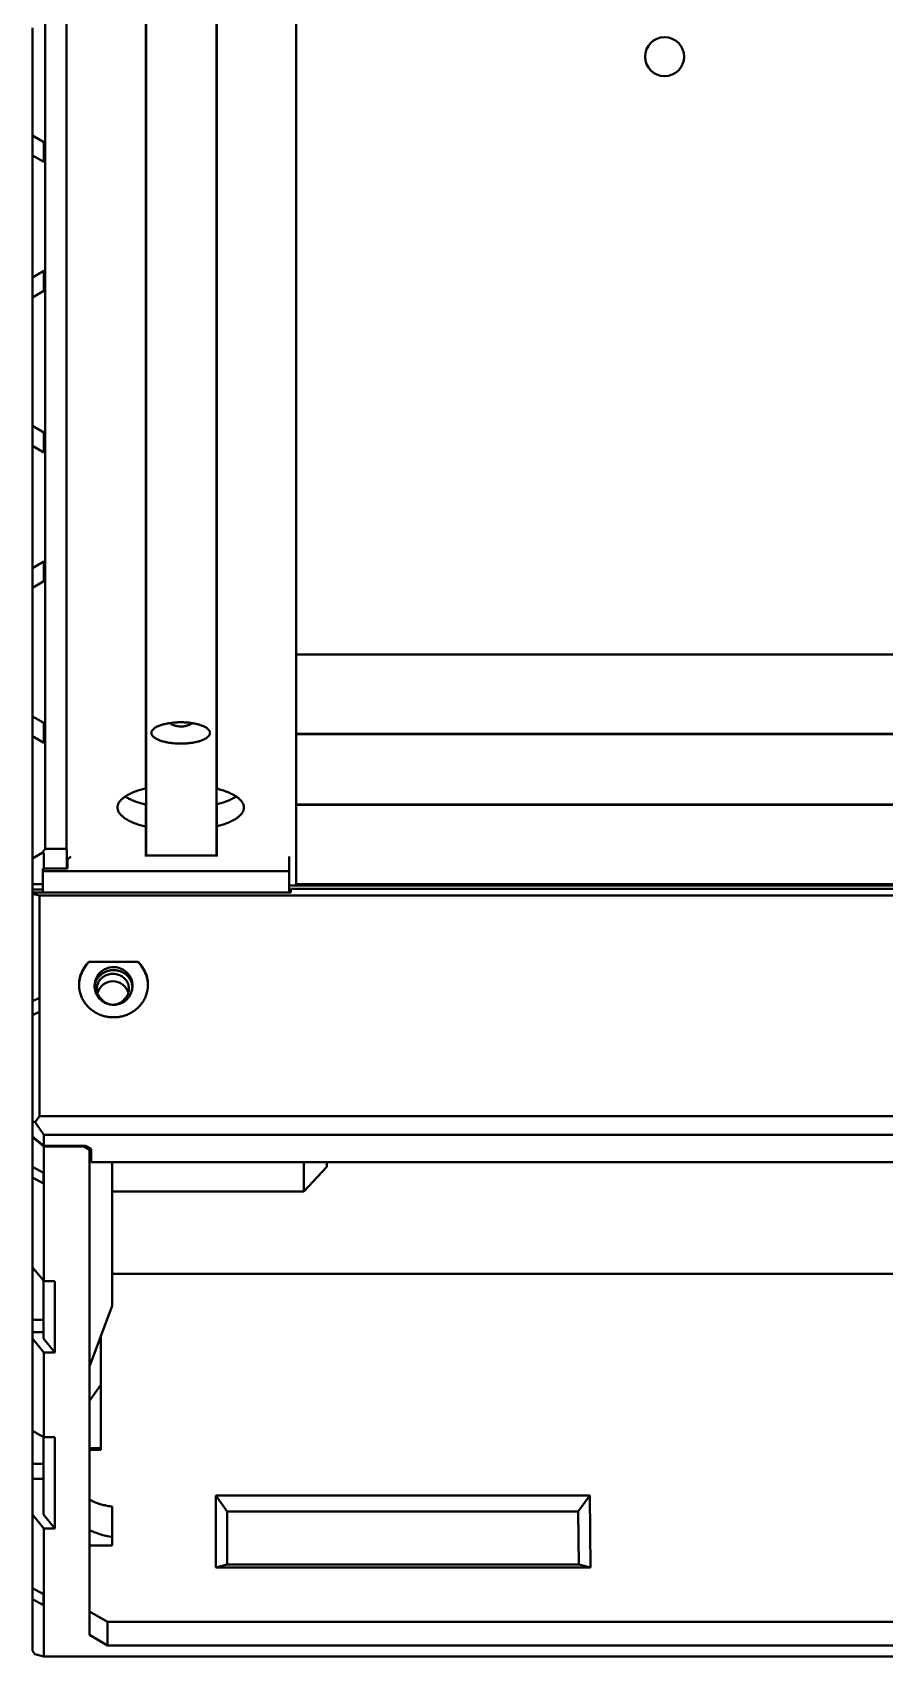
# Model space of a CAD drawing. Header units: millimetres. Extents: x 15 to 415, y 5 to 292.
# Drawn here: x 95.21 to 104.48, y 69.38 to 87.06 of the extents above; entities that cross this region are included whole.
import ezdxf

# ---------------------------------------------------------------- set-up
doc = ezdxf.new("R2010")
doc.units = ezdxf.units.MM
doc.layers.add('Geometries', color=7, linetype='Continuous')

msp = doc.modelspace()

# ---------------------------------------------------------------- linework, layer by layer
at = {"layer": 'Geometries', "linetype": 'Continuous', "lineweight": 40}
for p, q in [((96.444, 103.7477), (96.444, 85.46)), ((96.4501, 78.0983), (96.4501, 103.7477)), ((97.2129, 78.0983), (97.2129, 103.7477)), ((97.219, 78.8273), (97.219, 103.7477)), ((98.0815, 101.2761), (98.0815, 80.2876)), ((95.3501, 99.4175), (95.3501, 78.173)), ((95.5815, 81.7571), (95.5815, 99.4559)), ((95.2126, 86.5713), (95.2126, 87.1076)), ((95.2126, 86.554), (95.2126, 86.5713)), ((95.2126, 86.554), (95.2126, 86.3476)), ((95.2126, 85.9361), (95.2126, 86.3476)), ((95.3376, 85.8639), (95.2126, 85.9361)), ((95.2126, 85.7195), (95.2126, 85.9361)), ((95.3376, 85.6473), (95.3376, 85.8639)), ((95.2126, 84.3894), (95.2126, 85.7195)), ((95.2126, 85.7195), (95.3376, 85.6473)), ((96.444, 85.46), (96.444, 84.9992)), ((96.444, 84.9992), (96.444, 80.0028)), ((95.3376, 84.4615), (95.2126, 84.3894)), ((95.2126, 84.3894), (95.2126, 84.1729)), ((95.3376, 84.245), (95.3376, 84.4615)), ((95.2126, 84.1729), (95.3376, 84.245)), ((95.2126, 83.9467), (95.2126, 84.1729)), ((95.2126, 83.3897), (95.2126, 83.9467)), ((95.2126, 83.9467), (95.2126, 83.9467)), ((95.2126, 83.3894), (95.2126, 83.3897)), ((95.2126, 82.7751), (95.2126, 83.3894)), ((95.3376, 82.7029), (95.2126, 82.7751)), ((95.2126, 82.5585), (95.2126, 82.7751)), ((95.2126, 81.4208), (95.2126, 82.5585)), ((95.2126, 82.5585), (95.3376, 82.4863)), ((95.3376, 82.4863), (95.3376, 82.7029)), ((95.5815, 81.7571), (95.5815, 81.7571)), ((95.5815, 81.4432), (95.5815, 81.7571)), ((95.2126, 81.4207), (95.2126, 81.4208)), ((95.2126, 81.4207), (95.2126, 81.4207)), ((95.2126, 81.2584), (95.2126, 81.4207)), ((95.5815, 81.4432), (95.5815, 81.4432)), ((95.5815, 81.1611), (95.5815, 81.4432)), ((95.3376, 81.3005), (95.2126, 81.2284)), ((95.2126, 81.2583), (95.2126, 81.2584)), ((95.2126, 81.2584), (95.2126, 81.2584)), ((95.2126, 81.2284), (95.2126, 81.2583)), ((95.2126, 81.2583), (95.2126, 81.2583)), ((95.2126, 81.2284), (95.2126, 81.0119)), ((95.3376, 81.2599), (95.3376, 81.3005)), ((95.3376, 81.2599), (95.3376, 81.2584)), ((95.3376, 81.2583), (95.3376, 81.2584)), ((95.3376, 81.084), (95.3376, 81.2583)), ((95.3376, 81.2583), (95.3376, 81.2583)), ((95.5815, 81.1611), (95.5815, 81.1611)), ((95.5815, 78.173), (95.5815, 81.1611)), ((95.2126, 81.0119), (95.3376, 81.084)), ((95.2126, 80.948), (95.2126, 81.0119)), ((95.2126, 79.6141), (95.2126, 80.948)), ((95.2126, 80.948), (95.2126, 80.948)), ((98.0815, 80.2876), (98.0815, 80.0626)), ((106.2636, 80.2876), (98.0815, 80.2876)), ((96.444, 80.0028), (96.444, 78.8304)), ((98.0815, 79.9849), (98.0815, 80.0626)), ((98.0815, 79.9849), (98.0815, 79.8249)), ((98.0815, 79.8249), (98.0815, 79.4251)), ((95.2126, 79.3975), (95.2126, 79.6141)), ((95.3376, 79.5419), (95.2126, 79.6141)), ((95.3376, 79.3253), (95.3376, 79.5419)), ((95.2126, 78.0974), (95.2126, 79.3975)), ((95.2126, 79.3975), (95.3376, 79.3253)), ((98.0815, 79.4251), (98.0815, 79.419)), ((98.0815, 79.4251), (138.0815, 79.4251)), ((98.0815, 79.419), (98.0815, 79.3501)), ((138.0815, 79.419), (98.0815, 79.419)), ((98.0815, 79.3501), (98.0815, 79.2112)), ((98.0815, 79.2112), (98.0815, 78.6562)), ((97.219, 78.417), (97.219, 78.6565)), ((98.0815, 78.6562), (98.0815, 78.6501)), ((138.0815, 78.6562), (98.0815, 78.6562)), ((96.444, 78.6533), (96.444, 78.4139)), ((98.0815, 78.6501), (98.0815, 78.4815)), ((98.0815, 78.6501), (138.0815, 78.6501)), ((98.0815, 78.1657), (98.0815, 78.4815)), ((96.444, 78.0983), (96.444, 78.4139)), ((97.219, 78.0983), (97.219, 78.417)), ((95.3192, 78.1289), (95.2126, 78.0674)), ((95.3501, 78.173), (95.3192, 78.1289)), ((95.3192, 78.1289), (95.3376, 78.1289)), ((95.3376, 77.9578), (95.3376, 78.1289)), ((95.5815, 78.173), (95.3501, 78.173)), ((95.5815, 78.1652), (95.5815, 78.173)), ((95.5876, 77.9578), (95.5876, 78.1652)), ((98.0815, 78.1657), (98.0815, 78.0126)), ((95.2126, 78.0974), (95.2126, 78.0974)), ((95.2126, 78.0674), (95.2126, 78.0974)), ((95.2126, 78.0674), (95.2126, 77.787)), ((95.3251, 77.9578), (95.3376, 77.9578)), ((95.3251, 77.9578), (95.3251, 77.9274)), ((95.3376, 77.9578), (95.5876, 77.9578)), ((95.3376, 77.9578), (95.3376, 77.9578)), ((95.5876, 77.9578), (95.5919, 77.9578)), ((95.6283, 78.0882), (95.5919, 78.0574)), ((95.5919, 77.9578), (95.5919, 78.0574)), ((96.4501, 78.0983), (96.444, 78.0983)), ((96.444, 78.0882), (96.444, 78.0983)), ((97.2129, 78.0983), (96.4501, 78.0983)), ((97.219, 78.0983), (97.2129, 78.0983)), ((97.219, 78.0882), (97.219, 78.0983)), ((98.0044, 77.9274), (98.0044, 78.0882)), ((98.0815, 77.7876), (98.0815, 78.0126)), ((95.2126, 77.787), (95.3251, 77.787)), ((95.2126, 77.729), (95.2126, 77.787)), ((98.0044, 77.9274), (95.3251, 77.9274)), ((95.3251, 77.9274), (95.3251, 77.787)), ((95.3251, 77.787), (95.3251, 77.729)), ((98.0044, 77.7738), (98.0044, 77.9274)), ((98.0044, 77.7738), (98.0815, 77.7738)), ((98.0044, 77.6959), (98.0044, 77.7738)), ((101.0962, 77.7876), (98.0815, 77.7876)), ((98.0815, 77.7876), (98.0815, 77.7738)), ((98.0815, 77.7738), (98.2264, 77.7738)), ((98.2266, 77.7738), (98.2264, 77.7738)), ((101.0962, 77.7738), (98.2266, 77.7738)), ((101.2087, 77.7876), (101.0962, 77.7876)), ((101.0962, 77.7738), (101.0962, 77.7876)), ((101.0962, 77.7738), (101.2087, 77.7738)), ((101.2087, 77.7876), (101.2087, 77.7738)), ((102.4837, 77.7876), (101.2087, 77.7876)), ((101.2087, 77.7738), (102.4837, 77.7738)), ((102.4837, 77.7738), (102.4837, 77.7876)), ((102.5962, 77.7876), (102.4837, 77.7876)), ((102.4837, 77.7738), (102.5962, 77.7738)), ((138.0815, 77.7876), (102.5962, 77.7876)), ((102.5962, 77.7876), (102.5962, 77.7738)), ((110.4752, 77.7738), (102.5962, 77.7738)), ((95.3251, 77.729), (95.2126, 77.729)), ((95.2126, 77.697), (95.2126, 77.729)), ((95.3251, 77.697), (95.2126, 77.697)), ((95.2126, 77.697), (95.2126, 77.683)), ((98.0044, 77.6959), (95.2126, 77.6959)), ((95.2126, 77.683), (95.2126, 77.6959)), ((95.2126, 77.683), (95.2126, 77.6247)), ((95.2126, 77.683), (95.2877, 77.6646)), ((95.2126, 77.6247), (95.2126, 77.6246)), ((95.2126, 77.6247), (95.2126, 77.6247)), ((95.2126, 77.6247), (95.2126, 77.6247)), ((95.2126, 77.6246), (95.2126, 77.2824)), ((106.1502, 77.6646), (95.2877, 77.6646)), ((95.2877, 77.6646), (95.2877, 76.5513)), ((95.3251, 77.729), (95.3251, 77.697)), ((98.0252, 77.6959), (98.0044, 77.6959)), ((98.0252, 77.6959), (98.0252, 77.7364)), ((106.1502, 77.7364), (98.0252, 77.7364)), ((95.2126, 77.2824), (95.2126, 77.1493)), ((95.2126, 77.1493), (95.2126, 77.1456)), ((95.2126, 77.1456), (95.2126, 76.5137)), ((96.3627, 76.9406), (95.8254, 76.9406)), ((95.2877, 76.5513), (95.2126, 76.5137)), ((95.2877, 76.5513), (95.2877, 76.3984)), ((95.9604, 76.5381), (95.9563, 76.5392)), ((96.4423, 76.5615), (96.444, 76.5658)), ((95.2126, 76.3725), (95.2126, 76.5137)), ((95.2126, 76.3725), (95.236, 76.3725)), ((95.2126, 76.3658), (95.2126, 76.3725)), ((95.2126, 76.3608), (95.2226, 76.3658)), ((95.2126, 76.3658), (95.2226, 76.3658)), ((95.2126, 76.3608), (95.2126, 76.3658)), ((95.2126, 76.3608), (95.2126, 76.0461)), ((95.2226, 76.3658), (95.236, 76.3725)), ((95.236, 76.3725), (95.2877, 76.3984)), ((95.2877, 76.3984), (95.2877, 75.2637)), ((95.2126, 76.0461), (95.2126, 75.204)), ((95.2126, 76.0461), (95.2126, 76.0461)), ((95.2126, 75.204), (95.24, 75.1972)), ((95.2126, 75.0889), (95.2126, 75.204)), ((95.2877, 75.2637), (95.24, 75.1972)), ((95.24, 75.1972), (95.3376, 75.0612)), ((95.2877, 75.2637), (109.4361, 75.2637)), ((95.2126, 75.0427), (95.2126, 75.0889)), ((95.2126, 75.0889), (95.2126, 75.0889)), ((95.3376, 74.9405), (95.2126, 75.0427)), ((95.2126, 75.0347), (95.2126, 75.0427)), ((95.2126, 75.0347), (95.3376, 74.9323)), ((95.2126, 74.9265), (95.2126, 75.0347)), ((95.3376, 75.0612), (95.3376, 74.9405)), ((109.5199, 75.0612), (95.3376, 75.0612)), ((95.2126, 74.7111), (95.2126, 74.9265)), ((95.2126, 74.9265), (95.2126, 74.9265)), ((95.7688, 74.9405), (95.3376, 74.9405)), ((95.7688, 74.9323), (95.3376, 74.9323)), ((95.3376, 74.9323), (95.3376, 73.468)), ((95.7688, 74.9323), (95.7688, 74.9405)), ((95.7877, 74.9405), (95.7688, 74.9405)), ((95.7688, 74.9323), (95.8313, 74.8965)), ((95.7877, 74.9405), (95.8313, 74.9154)), ((95.8313, 74.9154), (95.8313, 74.8965)), ((95.8313, 74.9154), (95.8502, 74.9046)), ((95.8313, 74.8965), (95.8313, 72.5379)), ((95.8502, 74.7608), (95.8502, 74.9046)), ((95.3313, 74.6455), (95.2126, 74.7111)), ((95.2126, 74.7111), (95.2126, 74.5948)), ((95.2126, 73.6206), (95.2126, 74.5948)), ((95.2126, 74.5948), (95.3313, 74.5292)), ((95.3313, 74.5292), (95.3313, 74.6455)), ((96.0813, 74.7608), (95.8502, 74.7608)), ((98.164, 74.7608), (96.0813, 74.7608)), ((96.0813, 74.4442), (96.0813, 74.7608)), ((98.414, 74.7608), (98.164, 74.7608)), ((98.164, 74.4442), (98.164, 74.7608)), ((98.164, 74.4442), (98.414, 74.7102)), ((109.8218, 74.7608), (98.414, 74.7608)), ((98.414, 74.7608), (98.414, 74.7102)), ((96.0813, 73.5454), (96.0813, 74.4442)), ((96.0813, 74.4442), (98.164, 74.4442)), ((95.2397, 73.5876), (95.2126, 73.6206)), ((95.2126, 73.6206), (95.2126, 73.5876)), ((95.2126, 73.5876), (95.2397, 73.5876)), ((95.2126, 73.0468), (95.2126, 73.5876)), ((95.3313, 73.4757), (95.2397, 73.5876)), ((96.0813, 73.1971), (96.0813, 73.5454)), ((96.0813, 73.5454), (110.1438, 73.5454)), ((95.3376, 73.468), (95.3313, 73.4757)), ((95.3313, 73.0468), (95.3313, 73.4757)), ((95.3376, 73.468), (95.4563, 73.468)), ((95.4563, 73.468), (95.4563, 72.6915)), ((95.9563, 72.8675), (96.0813, 73.1971)), ((95.3313, 73.0468), (95.2126, 73.0468)), ((95.2126, 73.0468), (95.2126, 72.9111)), ((95.3313, 72.9111), (95.3313, 73.0468)), ((95.2126, 72.9111), (95.2126, 72.9111)), ((95.2126, 72.9111), (95.3313, 72.9111)), ((95.2126, 72.9111), (95.2126, 72.8441)), ((95.2126, 72.8441), (95.3376, 72.6915)), ((95.2126, 71.9539), (95.2126, 72.8441)), ((95.3313, 72.8441), (95.3313, 72.9111)), ((95.4563, 72.6915), (95.3313, 72.8441)), ((95.8313, 72.5379), (95.9563, 72.8675)), ((95.9563, 72.8675), (95.9563, 72.3395)), ((95.3376, 72.6915), (95.3376, 71.7687)), ((95.3376, 72.6915), (95.4563, 72.6915)), ((95.8313, 72.5379), (95.8313, 72.166)), ((95.8313, 72.166), (95.9563, 72.3395)), ((95.9563, 71.6485), (95.9563, 72.3395)), ((95.8313, 72.166), (95.8313, 71.6485)), ((95.2126, 71.8378), (95.2126, 71.9539)), ((95.2126, 71.9539), (95.2126, 71.9539)), ((95.2126, 71.4796), (95.2126, 71.8378)), ((95.2964, 71.7915), (95.2126, 71.8378)), ((95.3313, 71.7722), (95.2964, 71.7915)), ((95.2964, 71.7915), (95.2964, 71.7915)), ((95.3313, 71.4796), (95.3313, 71.7722)), ((95.3376, 71.7687), (95.3313, 71.7722)), ((95.3376, 71.7687), (95.4563, 71.7687)), ((95.4563, 71.7687), (95.4563, 70.7747)), ((95.8313, 71.6485), (95.8313, 71.6325)), ((95.9563, 71.6485), (95.8313, 71.6485)), ((95.9563, 71.6325), (95.8313, 71.6325)), ((95.8313, 71.6325), (95.8313, 71.0914)), ((95.9563, 71.6325), (95.9563, 71.6485)), ((95.2126, 71.4796), (95.2126, 71.3172)), ((95.2126, 71.4796), (95.3313, 71.4796)), ((95.3313, 71.3172), (95.3313, 71.4796)), ((95.2126, 70.9273), (95.2126, 71.3172)), ((95.2126, 71.3172), (95.3313, 71.3172)), ((95.3313, 70.9273), (95.3313, 71.3172)), ((95.8313, 71.0914), (95.8313, 70.7623)), ((97.2063, 71.1341), (101.2748, 71.1341)), ((97.2063, 70.3509), (97.2063, 71.1341)), ((97.2063, 71.1341), (97.3313, 70.96)), ((101.2748, 71.1341), (101.1508, 70.96)), ((101.2748, 71.1341), (101.2825, 70.3509)), ((95.2126, 70.1261), (95.2126, 70.9273)), ((95.2126, 70.9273), (95.3376, 70.7747)), ((95.4563, 70.7747), (95.3313, 70.9273)), ((96.0813, 71.0142), (96.0813, 70.6847)), ((101.1508, 70.96), (97.3313, 70.96)), ((97.3313, 70.3816), (97.3313, 70.96)), ((101.1508, 70.96), (101.1565, 70.3816)), ((95.3376, 70.7747), (95.3376, 69.3819)), ((95.4563, 70.7747), (95.3376, 70.7747)), ((95.8313, 70.7623), (95.8313, 70.5913)), ((95.8313, 70.5913), (95.8313, 69.8714)), ((95.8313, 70.5913), (96.0813, 70.5913)), ((96.0813, 70.5913), (96.0813, 70.6847)), ((97.3313, 70.3816), (97.2063, 70.3509)), ((101.2825, 70.3509), (97.2063, 70.3509)), ((101.1565, 70.3816), (97.3313, 70.3816)), ((101.1565, 70.3816), (101.2825, 70.3509)), ((95.2126, 70.1261), (95.2126, 70.0074)), ((95.3313, 70.0607), (95.2126, 70.1261)), ((95.2126, 69.4424), (95.2126, 70.0074)), ((95.2126, 70.0074), (95.3313, 69.942)), ((95.3313, 69.942), (95.3313, 70.0607)), ((95.8313, 69.8714), (95.8313, 69.6164)), ((95.8313, 69.8714), (96.0296, 69.7577)), ((96.0296, 69.7577), (96.0296, 69.5027)), ((96.0296, 69.7577), (110.5813, 69.7577)), ((96.0296, 69.5027), (95.8313, 69.6164)), ((96.0296, 69.5027), (109.7908, 69.5027)), ((95.2386, 69.4062), (95.2126, 69.4424)), ((95.3376, 69.3819), (95.2386, 69.4062)), ((95.3376, 69.3819), (109.9143, 69.3819))]:
    msp.add_line(p, q, dxfattribs=at)
at = {"layer": 'Geometries', "linetype": 'Continuous', "lineweight": 40, "flags": 128}
for points in [[(96.7048, 79.541), (96.6961, 79.5397), (96.6845, 79.5377), (96.6731, 79.5355), (96.6618, 79.5332), (96.6508, 79.5307), (96.64, 79.528), (96.6294, 79.5251), (96.6192, 79.5221), (96.6093, 79.5189), (96.5998, 79.5156), (96.5913, 79.5124), (96.5831, 79.509), (96.5753, 79.5056), (96.5678, 79.502), (96.5608, 79.4984), (96.5542, 79.4947), (96.5484, 79.4911), (96.5429, 79.4875), (96.5378, 79.4838), (96.5331, 79.48), (96.5288, 79.4763), (96.5247, 79.4723), (96.521, 79.4682), (96.5178, 79.4642), (96.5149, 79.4602), (96.5125, 79.4561), (96.5105, 79.4521), (96.5087, 79.4474), (96.5074, 79.4427), (96.5067, 79.4381), (96.5065, 79.4336)], [(96.7048, 79.541), (96.7116, 79.5369), (96.7207, 79.5318), (96.7301, 79.5271), (96.7398, 79.5227), (96.748, 79.5194), (96.7564, 79.5163), (96.7649, 79.5135), (96.7736, 79.5111), (96.7823, 79.509), (96.7923, 79.5071), (96.8023, 79.5056), (96.8124, 79.5045), (96.8203, 79.504), (96.8282, 79.5038), (96.836, 79.5039), (96.8366, 79.5039)], [(96.9531, 79.5398), (96.9425, 79.5415), (96.9315, 79.543), (96.9204, 79.5443), (96.9093, 79.5455), (96.8982, 79.5465), (96.8872, 79.5474), (96.8761, 79.5481), (96.8658, 79.5487), (96.8555, 79.5491), (96.8453, 79.5494), (96.8352, 79.5495), (96.8252, 79.5496), (96.8146, 79.5495), (96.8039, 79.5493), (96.7931, 79.549), (96.7915, 79.549)], [(96.8366, 79.5039), (96.8439, 79.5043), (96.854, 79.5051), (96.8641, 79.5065), (96.874, 79.5083), (96.8841, 79.5105), (96.894, 79.5133), (96.9037, 79.5164), (96.913, 79.5198), (96.922, 79.5235), (96.9308, 79.5276), (96.9394, 79.532), (96.948, 79.5368), (96.9532, 79.5398)], [(97.144, 79.4336), (97.1438, 79.4374), (97.1432, 79.4413), (97.1423, 79.4453), (97.141, 79.4493), (97.1393, 79.4533), (97.1372, 79.4573), (97.1349, 79.4611), (97.1321, 79.4649), (97.129, 79.4687), (97.1255, 79.4725), (97.1216, 79.4763), (97.117, 79.4803), (97.112, 79.4842), (97.1065, 79.4881), (97.1007, 79.492), (97.0944, 79.4957), (97.0876, 79.4994), (97.0809, 79.5029), (97.0738, 79.5062), (97.0664, 79.5094), (97.0587, 79.5126), (97.0506, 79.5156), (97.0411, 79.5189), (97.0312, 79.5221), (97.021, 79.5251), (97.0104, 79.528), (96.9996, 79.5307), (96.9886, 79.5332), (96.9773, 79.5355), (96.9659, 79.5377), (96.9543, 79.5397), (96.9531, 79.5398)], [(96.5065, 79.4336), (96.5066, 79.4297), (96.5072, 79.4258), (96.5081, 79.4219), (96.5094, 79.4179), (96.5111, 79.4139), (96.5132, 79.4099), (96.5155, 79.4061), (96.5183, 79.4023), (96.5214, 79.3985), (96.5249, 79.3947), (96.5288, 79.3909), (96.5334, 79.3869), (96.5384, 79.383), (96.5439, 79.3791), (96.5497, 79.3752), (96.5561, 79.3714), (96.5628, 79.3677), (96.5695, 79.3643), (96.5766, 79.361), (96.584, 79.3577), (96.5917, 79.3546), (96.5998, 79.3515), (96.6093, 79.3482), (96.6192, 79.345), (96.6294, 79.342), (96.64, 79.3392), (96.6508, 79.3365), (96.6618, 79.334), (96.6731, 79.3316), (96.6845, 79.3295), (96.6961, 79.3275), (96.7079, 79.3257), (96.7189, 79.3242), (96.73, 79.3229), (96.7411, 79.3217), (96.7522, 79.3207), (96.7633, 79.3198), (96.7743, 79.3191), (96.7846, 79.3185), (96.7949, 79.3181), (96.8051, 79.3178), (96.8152, 79.3176), (96.8154, 79.3176)], [(96.8464, 79.3178), (96.8465, 79.3178), (96.8573, 79.3182), (96.8683, 79.3186), (96.8793, 79.3193), (96.8903, 79.32), (96.9008, 79.3209), (96.9112, 79.3219), (96.9217, 79.323), (96.9321, 79.3243), (96.9425, 79.3257), (96.9543, 79.3275), (96.9659, 79.3295), (96.9773, 79.3316), (96.9886, 79.334), (96.9996, 79.3365), (97.0104, 79.3392), (97.021, 79.342), (97.0312, 79.345), (97.0411, 79.3482), (97.0506, 79.3515), (97.0591, 79.3548), (97.0673, 79.3581), (97.0751, 79.3616), (97.0826, 79.3651), (97.0896, 79.3688), (97.0962, 79.3725), (97.102, 79.3761), (97.1075, 79.3797), (97.1126, 79.3834), (97.1173, 79.3871), (97.1216, 79.3909), (97.1257, 79.3949), (97.1294, 79.3989), (97.1326, 79.403), (97.1355, 79.407), (97.1379, 79.411), (97.1399, 79.4151), (97.1417, 79.4198), (97.143, 79.4244), (97.1437, 79.429), (97.144, 79.4336)], [(96.8154, 79.3176), (96.8252, 79.3176), (96.8358, 79.3176), (96.8464, 79.3178)], [(96.2215, 78.7419), (96.2284, 78.7464), (96.2383, 78.7525), (96.2485, 78.7584), (96.2593, 78.7642), (96.2704, 78.7699), (96.2817, 78.7754), (96.2935, 78.7808), (96.3056, 78.786), (96.318, 78.7911), (96.331, 78.7961), (96.3443, 78.801), (96.358, 78.8057), (96.3719, 78.8103), (96.3861, 78.8147), (96.4003, 78.8189), (96.4146, 78.8229), (96.4292, 78.8267), (96.444, 78.8304)], [(96.1377, 78.6221), (96.1379, 78.6288), (96.1387, 78.6355), (96.1399, 78.6422), (96.1416, 78.6489), (96.1439, 78.6556), (96.1466, 78.6623), (96.1498, 78.6689), (96.1535, 78.6755), (96.1577, 78.6821), (96.1626, 78.6888), (96.1679, 78.6955), (96.1738, 78.7021), (96.1802, 78.7087), (96.1871, 78.7153), (96.1944, 78.7216), (96.2021, 78.7279), (96.2104, 78.7341), (96.2191, 78.7403), (96.2215, 78.7419)], [(96.444, 78.6533), (96.4302, 78.6568), (96.4167, 78.6603), (96.4033, 78.664), (96.3901, 78.6679), (96.3771, 78.6718), (96.3645, 78.6758), (96.3522, 78.68), (96.3402, 78.6842), (96.3284, 78.6886), (96.3167, 78.6932), (96.3052, 78.6979), (96.2941, 78.7027), (96.2833, 78.7076), (96.2728, 78.7126), (96.2626, 78.7177), (96.2529, 78.723), (96.2435, 78.7282), (96.2344, 78.7336), (96.2258, 78.739), (96.2215, 78.7419)], [(97.219, 78.8273), (97.2335, 78.8235), (97.2478, 78.8195), (97.2619, 78.8154), (97.2758, 78.8111), (97.2894, 78.8067), (97.3025, 78.8022), (97.3154, 78.7976), (97.3279, 78.7928), (97.3402, 78.7879), (97.3523, 78.7828), (97.3641, 78.7775), (97.3755, 78.7721), (97.3866, 78.7666), (97.3972, 78.761), (97.4072, 78.7553), (97.4169, 78.7496), (97.4261, 78.7437), (97.4289, 78.7419)], [(97.4289, 78.7419), (97.4259, 78.7399), (97.4165, 78.7339), (97.4067, 78.7281), (97.3964, 78.7224), (97.3858, 78.7167), (97.3749, 78.7113), (97.3637, 78.706), (97.3521, 78.7008), (97.3402, 78.6958), (97.3277, 78.6908), (97.3149, 78.686), (97.3018, 78.6812), (97.2884, 78.6767), (97.2748, 78.6723), (97.2612, 78.6681), (97.2473, 78.6641), (97.2332, 78.6602), (97.219, 78.6565)], [(97.4289, 78.7419), (97.4349, 78.7378), (97.4434, 78.7317), (97.4514, 78.7255), (97.4589, 78.7192), (97.466, 78.7128), (97.4725, 78.7064), (97.4785, 78.7001), (97.484, 78.6937), (97.489, 78.6873), (97.4935, 78.6808), (97.4976, 78.6742), (97.5012, 78.6676), (97.5043, 78.661), (97.507, 78.6544), (97.5091, 78.6478), (97.5107, 78.6414), (97.5118, 78.6349), (97.5125, 78.6285), (97.5127, 78.6221)], [(96.444, 78.4139), (96.429, 78.4177), (96.4141, 78.4216), (96.3995, 78.4257), (96.3851, 78.4299), (96.3709, 78.4343), (96.3572, 78.4388), (96.3439, 78.4435), (96.3308, 78.4483), (96.318, 78.4532), (96.3053, 78.4584), (96.293, 78.4637), (96.2811, 78.4692), (96.2696, 78.4748), (96.2585, 78.4805), (96.248, 78.4862), (96.2379, 78.4921), (96.2283, 78.498), (96.2191, 78.504), (96.2102, 78.5103), (96.2018, 78.5166), (96.1939, 78.523), (96.1866, 78.5295), (96.1797, 78.536), (96.1734, 78.5425), (96.1677, 78.549), (96.1625, 78.5556), (96.1577, 78.5622), (96.1534, 78.5689), (96.1497, 78.5757), (96.1464, 78.5824), (96.1437, 78.5892), (96.1415, 78.5959), (96.1398, 78.6025), (96.1386, 78.6091), (96.1379, 78.6156), (96.1377, 78.6221)], [(97.5127, 78.6221), (97.5125, 78.6157), (97.5118, 78.6091), (97.5106, 78.6026), (97.5089, 78.596), (97.5068, 78.5894), (97.5042, 78.5829), (97.5011, 78.5764), (97.4976, 78.5699), (97.4935, 78.5635), (97.4889, 78.5569), (97.4838, 78.5504), (97.4782, 78.5439), (97.4721, 78.5374), (97.4655, 78.531), (97.4585, 78.5248), (97.4511, 78.5186), (97.4432, 78.5125), (97.4349, 78.5065), (97.4259, 78.5005), (97.4165, 78.4945), (97.4067, 78.4887), (97.3964, 78.4829), (97.3858, 78.4773), (97.3749, 78.4719), (97.3637, 78.4666), (97.3521, 78.4614), (97.3402, 78.4564), (97.3277, 78.4514), (97.3149, 78.4465), (97.3018, 78.4418), (97.2884, 78.4372), (97.2748, 78.4328), (97.2612, 78.4287), (97.2473, 78.4246), (97.2332, 78.4208), (97.219, 78.417)], [(95.8254, 76.9406), (95.8177, 76.9329), (95.8102, 76.925), (95.8029, 76.9167), (95.7958, 76.9081), (95.7888, 76.8992), (95.7823, 76.8902), (95.7759, 76.8809), (95.7698, 76.8714), (95.764, 76.8616), (95.7584, 76.8513), (95.7531, 76.8408), (95.7481, 76.8301), (95.7435, 76.8191), (95.7392, 76.8079), (95.7354, 76.7968), (95.732, 76.7854), (95.7289, 76.7739), (95.7262, 76.7623), (95.724, 76.7503), (95.7221, 76.7383), (95.7207, 76.7261), (95.7197, 76.7139), (95.7192, 76.7017), (95.719, 76.6931)], [(96.469, 76.6931), (96.4689, 76.7026), (96.4683, 76.7148), (96.4673, 76.7268), (96.4659, 76.7387), (96.4641, 76.7506), (96.4618, 76.7623), (96.4591, 76.7741), (96.456, 76.7858), (96.4525, 76.7974), (96.4486, 76.8087), (96.4443, 76.8199), (96.4397, 76.8307), (96.4348, 76.8412), (96.4296, 76.8515), (96.4241, 76.8616), (96.4181, 76.8716), (96.4119, 76.8813), (96.4055, 76.8907), (96.3988, 76.8999), (96.3918, 76.9087), (96.3848, 76.9171), (96.3776, 76.9253), (96.3702, 76.9331), (96.3627, 76.9406)], [(96.3, 76.6685), (96.2995, 76.6748), (96.2984, 76.6837), (96.2968, 76.6927), (96.2948, 76.7018), (96.2923, 76.7109), (96.2893, 76.72), (96.2858, 76.729), (96.2818, 76.738), (96.2773, 76.7468), (96.2722, 76.7555), (96.2667, 76.764), (96.2615, 76.7711), (96.2561, 76.7779), (96.2503, 76.7846), (96.2441, 76.791), (96.2377, 76.7972), (96.231, 76.8031), (96.224, 76.8087), (96.2168, 76.814), (96.2094, 76.8189), (96.2018, 76.8236), (96.194, 76.8279), (96.1861, 76.8318), (96.1781, 76.8354), (96.17, 76.8386), (96.1618, 76.8415), (96.1535, 76.844), (96.1453, 76.8462), (96.1371, 76.848), (96.1288, 76.8495), (96.1207, 76.8507), (96.1126, 76.8515), (96.1032, 76.8521), (96.094, 76.8523), (96.0848, 76.8521), (96.0755, 76.8515), (96.0661, 76.8505), (96.0565, 76.8491), (96.0483, 76.8475), (96.04, 76.8455), (96.0318, 76.8432), (96.0236, 76.8406), (96.0154, 76.8376), (96.0073, 76.8342), (95.9993, 76.8305), (95.9914, 76.8265), (95.9837, 76.8221), (95.9762, 76.8173), (95.9688, 76.8122), (95.9617, 76.8069), (95.9548, 76.8012), (95.9482, 76.7952), (95.9419, 76.7889), (95.9359, 76.7824), (95.9302, 76.7757), (95.9248, 76.7687), (95.9198, 76.7616), (95.9151, 76.7543), (95.9108, 76.7468), (95.9063, 76.738), (95.9023, 76.729), (95.8988, 76.72), (95.8958, 76.7109), (95.8932, 76.7018), (95.8912, 76.6927), (95.8897, 76.6837), (95.8886, 76.6748), (95.8881, 76.6683)], [(96.2627, 76.6498), (96.2622, 76.6624), (96.2607, 76.6743), (96.2584, 76.6855), (96.2555, 76.6958), (96.2509, 76.7084), (96.2457, 76.7196), (96.2402, 76.7294), (96.2375, 76.7338), (96.2347, 76.7378), (96.2313, 76.7425), (96.2269, 76.7482), (96.2223, 76.7536), (96.2174, 76.7588), (96.2072, 76.7684), (96.1964, 76.777), (96.1851, 76.7847), (96.1734, 76.7914), (96.1615, 76.797), (96.1492, 76.8018), (96.1362, 76.8058), (96.1228, 76.8089), (96.1092, 76.811), (96.0953, 76.8121), (96.0814, 76.8121), (96.0674, 76.8111), (96.0534, 76.8091), (96.0396, 76.806), (96.0261, 76.8018), (96.0129, 76.7966), (96.0001, 76.7904), (95.9878, 76.7832), (95.9808, 76.7784), (95.974, 76.7732), (95.9674, 76.7678), (95.9618, 76.7626), (95.9569, 76.7577), (95.949, 76.7488), (95.9413, 76.7389), (95.9342, 76.7278), (95.9277, 76.7155), (95.922, 76.7022), (95.9175, 76.6878), (95.9149, 76.6758), (95.9134, 76.6646), (95.9127, 76.6533), (95.9127, 76.6498)], [(95.719, 76.6931), (95.7191, 76.6896), (95.7191, 76.6874)], [(95.7191, 76.6874), (95.7194, 76.6776), (95.7202, 76.6656), (95.7214, 76.6536), (95.723, 76.6415), (95.7251, 76.6295), (95.7277, 76.6176), (95.7306, 76.6058), (95.7339, 76.5941), (95.7376, 76.5829), (95.7417, 76.5718), (95.7461, 76.5609), (95.7508, 76.5502), (95.756, 76.5395), (95.7615, 76.5291), (95.7673, 76.519), (95.7735, 76.5091), (95.7799, 76.4995), (95.7864, 76.4903), (95.7931, 76.4814), (95.7974, 76.4761)], [(95.8069, 76.465), (95.8073, 76.4646), (95.8148, 76.4564), (95.8224, 76.4486), (95.8302, 76.441), (95.8383, 76.4337), (95.8466, 76.4266), (95.8552, 76.4197), (95.864, 76.413), (95.8732, 76.4065), (95.8826, 76.4002), (95.8926, 76.394), (95.9028, 76.388), (95.9133, 76.3823), (95.9241, 76.3769), (95.9352, 76.3718), (95.9463, 76.3671), (95.9576, 76.3627), (95.9692, 76.3587), (95.981, 76.3549), (95.9931, 76.3515), (96.0055, 76.3485), (96.018, 76.3458), (96.0306, 76.3435), (96.0433, 76.3417), (96.0559, 76.3403), (96.0686, 76.3392), (96.0813, 76.3386), (96.094, 76.3384), (96.107, 76.3386), (96.1199, 76.3393), (96.1328, 76.3403), (96.1457, 76.3418), (96.1584, 76.3437), (96.1708, 76.3459), (96.1831, 76.3486), (96.1952, 76.3516), (96.2071, 76.3549), (96.2191, 76.3587), (96.2309, 76.3629), (96.2424, 76.3674), (96.2537, 76.3722), (96.2648, 76.3773), (96.2753, 76.3826), (96.2857, 76.3882), (96.2957, 76.3941), (96.3054, 76.4002), (96.3151, 76.4066), (96.3244, 76.4132), (96.3334, 76.4201), (96.342, 76.4271), (96.3504, 76.4342), (96.3583, 76.4414), (96.3659, 76.4488), (96.3735, 76.4566), (96.3808, 76.4646), (96.3881, 76.473), (96.3952, 76.4818), (96.4021, 76.4908), (96.4087, 76.5002), (96.4151, 76.5098), (96.4211, 76.5195), (96.4268, 76.5295), (96.4322, 76.5397), (96.4372, 76.5502), (96.4421, 76.5611), (96.4423, 76.5615)], [(95.9127, 76.6498), (95.9129, 76.6421), (95.9139, 76.6308), (95.9157, 76.6197), (95.9184, 76.6087), (95.9196, 76.6045)], [(95.9196, 76.6045), (95.9213, 76.5993), (95.9249, 76.5901), (95.9294, 76.5806), (95.9345, 76.5713), (95.9422, 76.5596), (95.9509, 76.5485), (95.9606, 76.5382)], [(95.9563, 76.5392), (95.948, 76.5417), (95.9391, 76.5444)], [(96.2146, 76.538), (96.2201, 76.5436), (96.2253, 76.5495), (96.2301, 76.5554), (96.2346, 76.5616), (96.2388, 76.568), (96.2427, 76.5745), (96.2463, 76.5812), (96.2495, 76.5879), (96.2526, 76.5954), (96.2552, 76.6029), (96.2557, 76.6045)], [(96.2539, 76.5502), (96.2509, 76.5492), (96.2389, 76.5453), (96.2269, 76.5415), (96.2146, 76.538)], [(96.2557, 76.6045), (96.2575, 76.6105), (96.2593, 76.6181), (96.2608, 76.626), (96.2618, 76.6339), (96.2625, 76.6418), (96.2627, 76.6498)], [(96.444, 76.5658), (96.4466, 76.5722), (96.4501, 76.5818)], [(96.469, 76.6869), (96.469, 76.6903), (96.469, 76.6931)], [(95.7974, 76.4761), (95.8001, 76.4729), (95.8069, 76.465)], [(96.0813, 71.0142), (96.0676, 71.0158), (96.0538, 71.0177), (96.04, 71.0198), (96.0262, 71.0222), (96.0123, 71.0249), (95.9986, 71.0278), (95.9856, 71.0308), (95.9727, 71.034), (95.96, 71.0375), (95.9473, 71.0413), (95.9347, 71.0453), (95.9216, 71.0498), (95.9087, 71.0545), (95.8959, 71.0595), (95.8835, 71.0648), (95.8713, 71.0703), (95.8593, 71.0761), (95.8484, 71.0818), (95.8377, 71.0877), (95.8313, 71.0914)]]:
    msp.add_lwpolyline(points, dxfattribs=at)
at = {"layer": 'Geometries', "linetype": 'Continuous', "lineweight": 40}
msp.add_circle((102.0895, 86.7936), 0.2125, dxfattribs=at)
for centre, radius, start, end in [((96.8215, 78.7449), 0.8046, 92.1313, 98.3369), ((96.1316, 76.6933), 0.3374, 340.704, 358.92277)]:
    msp.add_arc(centre, radius, start, end, dxfattribs=at)
for centre, major_axis, ratio, start_param, end_param in [((96.094, 76.68), (-0.375, 0), 0.9961947, 5.5109673, 6.2633646), ((96.094, 76.68), (-0.2063, 0), 0.9961947, 3.0856888, 6.2831853), ((96.094, 76.68), (-0.375, 0), 0.9961947, 3.1603106, 3.9138107), ((96.0877, 76.5559), (-0.175, 0), 0.9961947, 3.4243684, 6.0004973), ((96.094, 76.68), (-0.2063, 0), 0.9961947, 0, 0.0568027), ((96.094, 76.68), (-0.2063, 0), 0.9961947, 0.0568027, 0.7205648), ((96.094, 76.68), (-0.2063, 0), 0.9961947, 0.7205648, 2.4577003), ((96.0877, 76.6762), (0, 0.2008), 0.8717234, 2.3288671, 3.9528417), ((96.094, 76.68), (-0.2063, 0), 0.9961947, 2.4577003, 3.0856888), ((96.1688, 70.9489), (-0.4688, 0), 0.5735764, 0.7670726, 1.3830838)]:
    msp.add_ellipse(centre, major_axis=major_axis, ratio=ratio, start_param=start_param, end_param=end_param, dxfattribs=at)

doc.saveas('drawing.dxf')
